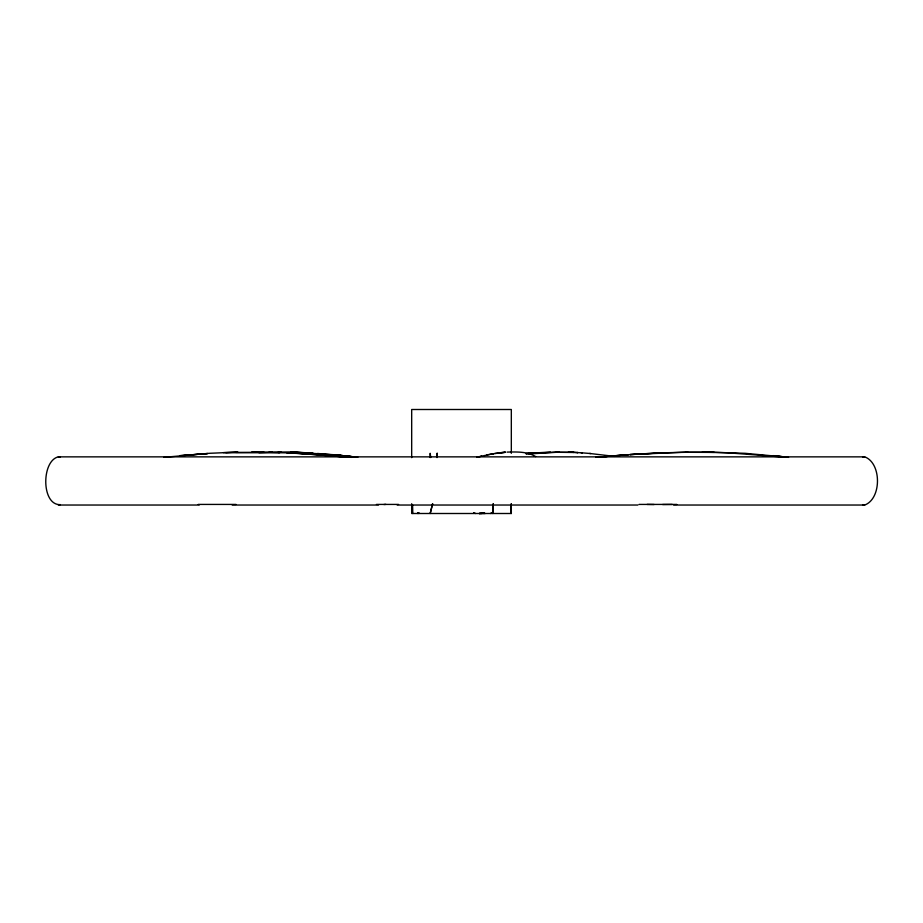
<?xml version="1.0" encoding="UTF-8"?>
<svg xmlns="http://www.w3.org/2000/svg" width="923" height="923" viewBox="0 0 923 923"><rect width="100%" height="100%" fill="white"/><g stroke="black" fill="none" stroke-linecap="round" stroke-linejoin="round"><path stroke-width="1.38" d="M430.06 457.485L430.187 453.308L430.741 457.508M418.984 512.634L418.523 513.5M481.552 513.5L482.671 512.634M491.901 512.634L490.425 513.5M60.399 504.627C41.223 505.539 41.281 460.819 58.322 456.862L864.678 456.862C881.742 463.034 881.719 498.824 864.678 505.031L673.628 505.031M862.601 457.266L864.678 456.862M477.064 457.266L479.372 456.654M476.683 457.37L481.656 456.1M479.983 456.504L493.424 453.712L486.675 454.935M492.155 453.92L505.389 452.247M494.682 453.458L499.551 452.858L498.743 452.905M385.826 504.373L383.899 504.523M525.948 453.654L559.13 451.947M526.248 453.608L533.275 452.951L526.179 453.712M163.994 457.323L209.267 453.308L237.869 452.097L223.412 452.605M595.808 457.277L628.344 454.727L601.265 456.862C643.596 453.124 686.158 451.151 728.639 452.858M595.681 457.323L599.742 456.908M529.075 453.943L556.246 452.293L573.841 452.397L556.246 452.293M528.764 453.308L550.362 452.039M499.401 452.801L505.481 452.293L501.027 452.651M179.662 455.697L207.594 453.562L179.604 455.697M484.448 513.142L479.222 513.5L485.21 513.5M280.915 451.947L258.913 452.708M479.222 513.5L484.54 513.188M657.753 453.055L629.913 454.578L687.716 452.039M507.062 452.097C516.615 451.912 527.137 451.393 535.605 456.562M225.881 452.72L279.738 452.72M398.551 504.42L376.446 504.42M269.055 452.143L272.089 452.097M672.256 504.42L639.004 504.42M235.792 452.397L264.186 452.293M236.069 504.431L198.214 504.42M662.622 504.523L676.824 504.42M685.997 452.293L714.39 452.397M58.322 505.031L199.23 505.031M232.192 505.031L378.522 505.031M397.178 505.031L637.931 505.031M295.568 452.293L278.077 452.397L295.568 452.293L333.999 454.727M251.76 451.947L294.552 452.951L348.652 457.22L292.926 453.008M702.426 451.947L745.115 453.308L788.23 457.3M647.115 504.42L654.107 504.523M286.811 452.905L320.154 454.578L351.363 457.358M313.012 453.055L294.252 452.201M728.685 452.858L786.777 457.323M291.057 452.039L308.801 452.951M568.406 452.097L577.89 452.605L577.037 452.547M569.226 452.097L582.401 452.858M317.524 453.458L356.209 457.058M589.601 453.458L614.453 456.366M581.086 452.755L590.87 453.562M320.154 454.578L347.44 456.908L320.616 454.578M864.678 505.031L862.601 504.627M58.322 456.862L60.399 457.266M357.836 457.22L339.433 455.293M346.067 456.862L350.267 457.323M788.427 457.358L773.209 455.639L788.542 457.358M335.118 454.785L353.728 456.908L335.58 454.831M475.576 513.5L473.649 512.634M412.581 504.962L412.8 513.5M511.261 504.962L511.319 513.5L411.681 513.5L411.681 503.727M511.296 503.831L511.319 513.5L511.319 503.796M511.319 453.308L511.319 409.5L411.681 409.5L411.681 457.635M417.715 512.634L417.715 513.5M437.19 453.308L437.006 457.496L437.19 453.308M493.263 503.773L492.813 513.5L493.263 503.82M432.599 503.773L430.187 513.5L432.599 503.82"/></g></svg>
